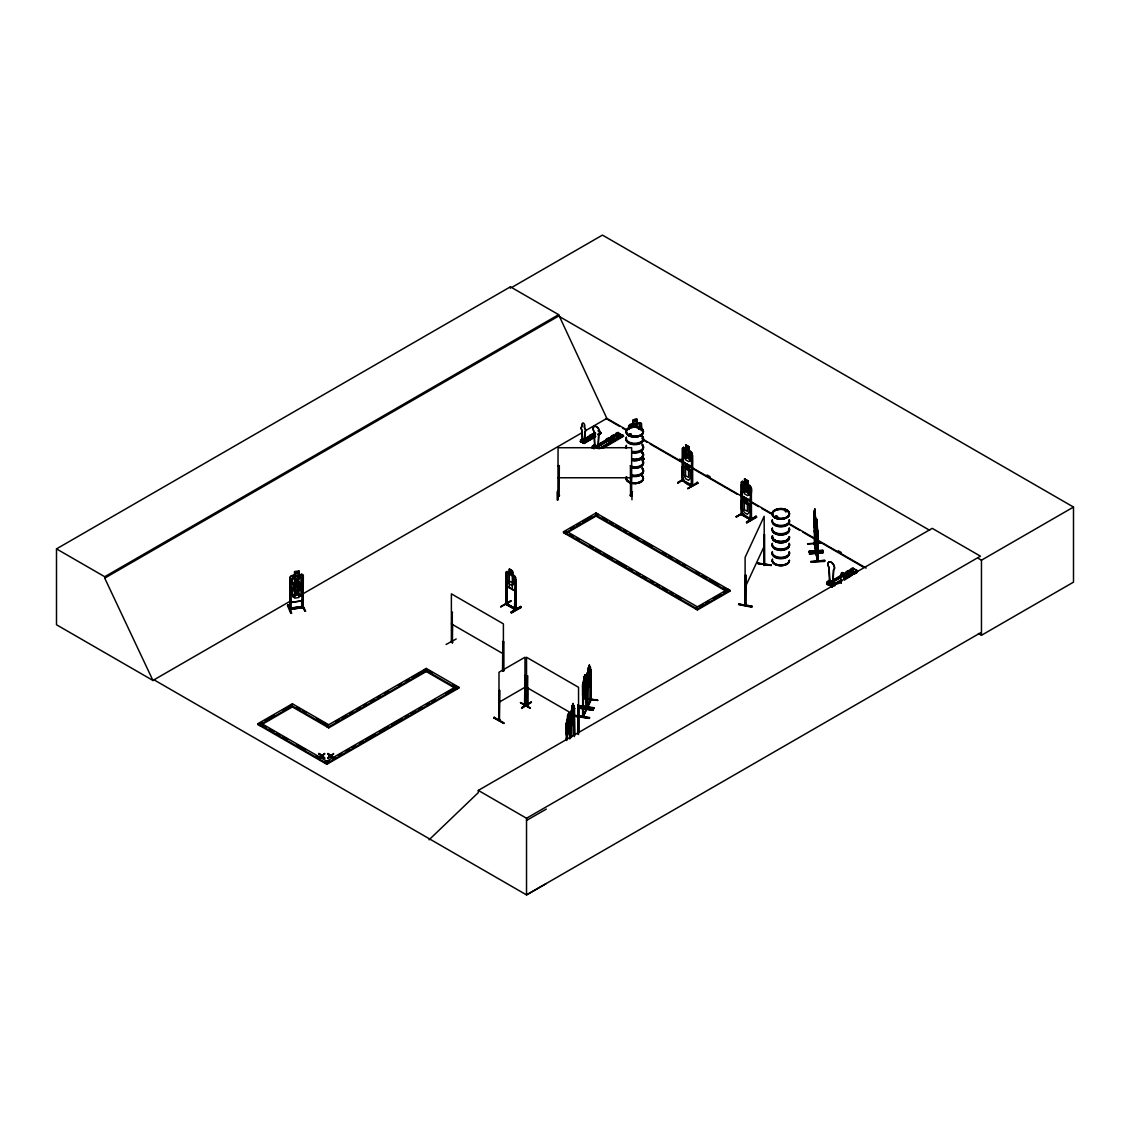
<?xml version="1.0" encoding="UTF-8"?>
<svg xmlns="http://www.w3.org/2000/svg" width="1130" height="1130" viewBox="0 0 1130 1130"><rect width="100%" height="100%" fill="white"/><g stroke="black" fill="none" stroke-linecap="round" stroke-linejoin="round"><path stroke-width="1.5" d="M594.196 446.223C595.115 447.621 596.711 444.387 595.934 446.251M814.871 513.359L814.264 510.873L815.761 519.136L815.507 534.123L815.337 521.975L815.648 524.193M814.377 544.307L814.377 527.625M815.592 549.448L816.298 551.369M816.651 537.64L816.665 554.406L816.015 553.559M816.086 520.563C818.261 540.225 815.027 501.748 817.555 529.179L817.555 561.469C817.216 556.341 819.038 564.153 816.185 553.658M584.408 441.336L584.874 431.943A3.065 1.794 59.5 0 0 584.549 427.663L584.549 424.965A1.54 0.89 59.5 0 0 583.447 423.086A1.54 0.89 59.5 0 0 582.36 423.722L582.218 426.504A3.065 1.794 59.5 0 0 581.766 430.191L582.19 439.725M584.549 441.265L585.001 431.858A3.065 1.794 59.5 0 0 584.408 427.747L584.549 424.965M597.968 448.554L598.646 434.471A4.605 2.684 59.5 0 0 598.646 429.16A4.605 2.684 59.5 0 0 593.999 426.533A4.605 2.684 59.5 0 0 593.999 431.844L594.677 446.703L596.866 447.932M598.166 448.441L598.844 434.344A4.605 2.684 59.5 0 0 598.844 429.033A4.605 2.684 59.5 0 0 594.196 426.406A4.605 2.684 59.5 0 0 594.196 431.716L594.874 446.576L597.078 447.819M829.406 580.608L828.813 567.401A4.605 2.684 59.5 0 1 828.813 562.09A4.605 2.684 59.5 0 1 833.46 564.718A4.605 2.684 59.5 0 1 833.46 570.029L832.768 584.125C826.708 581.442 831.426 581.795 829.039 581.879M830.126 582.261L829.01 567.288A4.605 2.684 59.5 0 1 829.01 561.977A4.605 2.684 59.5 0 1 833.658 564.605A4.605 2.684 59.5 0 1 833.658 569.916L832.98 583.998L829.392 581.498M814.73 523.698C815.267 512.116 815.224 544.194 814.744 525.394L814.476 527.541L814.25 511.353C812.936 507.582 815.239 548.304 815.634 534.01M817.385 539.01L817.23 541.906L817.555 539.109M569.718 725.601C560.226 760.942 574.195 716.702 569.718 715.7L569.336 715.177C567.302 722.254 569.308 705.713 568.644 717.126M574.365 715.912L574.012 720.361L571.257 726.293L573.984 720.304L574.224 705.968L574.393 736.562M585.792 691.518C590.03 673.127 577.882 715.869 585.764 691.461M588.094 705.501L587.162 707.281L587.049 674.935C588.165 662.463 584.987 708.99 590.665 677.336M807.597 543.77L821.312 542.838M809.391 553.771L823.106 552.923M745.758 604.536L745.39 603.773L745.645 605.68L745.32 604.917M764.671 564.689L764.163 534.547L763.753 565.184L764.756 564.675L763.809 565.367L764.205 564.506M763.809 564.28L764.671 563.489L764.487 564.209M814.617 521.495L814.673 513.175L814.857 514.235M583.32 715.841C581.908 714.541 584.803 715.827 582.642 716.999L582.684 684.681L585.778 676.63L584.945 678.565L584.846 674.638L585.382 685.416L583.702 691.984L583.122 690.289M583.504 715.234L582.656 715.742M586.216 708.213L585.82 709.075M586.668 709.555L586.173 679.356L586.498 710.092L586.738 708.312L585.82 708.891M587.445 672.859L590.298 666.912L590.34 700.275M590.326 699.343L591.244 698.594L588.024 705.713M591.188 699.823L591.159 669.695L590.369 670.316L591.159 669.695M594.394 446.039L594.761 446.703M594.931 446.986L594.719 446.053M594.535 446.124L595.298 446.604L592.558 448.003L592.558 446.435L595.199 444.881M595.778 445.206L596.414 446.11M829.59 581.879L830.946 581.696L830.451 580.933M830.606 581.766L830.931 580.933L830.903 581.682M738.625 604.635L751.803 607.177L751.987 606.118L738.639 604.126L751.973 606.231M738.625 604.211L751.944 606.782M589.352 718.426L576.018 716.406L589.535 718.073L577.868 715.657M580.523 706.716L580.721 705.657L594.055 708.341L580.523 706.688L593.857 708.694M580.707 705.77L594.041 707.733M688.975 450.489L692.351 453.54L692.238 485.773L682.393 480.434L682.435 448.2L683.579 447.381L685.811 448.624M691.828 484.021L692.676 484.544L691.334 484.191M751.139 518.698L750.136 518.133L751.04 518.628M580.961 441.844L580.538 439.966L582.303 438.92L580.792 441.152L583.574 442.72L585.34 440.629L585.594 442.084L582.43 439.81L582.684 442.211L583.136 439.288L582.148 440.488M582.176 439.867L583.348 439.754M829.335 582.487L829.053 582.077M830.098 582.275C830.536 588.193 829.957 581.286 831.073 580.961M830.875 580.792L830.55 581.668M831.2 581.272L830.451 581.173M814.335 526.396L814.349 518.585M815.055 518.628L815.323 516.636L815.168 520.054M452.113 641.515C449.839 639.947 454.401 643.888 451.379 642.25L451.379 593.843L503.401 623.873L503.401 671.079M506 603.378L506.989 603.9M509.404 569.181L509.404 572.868L507.116 571.427L505.958 572.246L506 604.55L515.718 609.974L515.958 608.576M506.734 604.903C509.051 604.366 504.969 601.824 506.537 604.239L506.339 574.195L507.229 574.704L506.989 604.988L506 603.448M502.525 670.683L502.85 641.43L503.74 641.939L503.74 670.881M515.619 608.816L514.63 608.251L515.718 608.872M515.068 589.182L514.63 609.352L515.04 608.039L515.591 609.974M527.752 704.781L526.764 704.216L526.425 705.516M815.394 529.744L815.168 531.411L814.702 513.995L814.49 517.823M493.951 717.988L503.994 723.468L494.149 717.818M494.177 717.296L503.98 722.875M814.899 544.25L814.857 527.583M815.987 553.728L818.063 560.183M816.27 551.285L816.143 550.536L815.662 551.27M817.4 560.678L818.092 561.412L817.4 530.634L818.007 531.326M818.049 561.327L816.962 555.946M566.342 733.201L566.229 723.228L567.373 719.429L566.85 738.879M573.164 707.408L573.051 703.482L570.707 713.524L570.89 737.424M571.286 711.448L570.862 723.483M582.642 694.639L582.543 684.653L584.987 674.667M591.71 436.307L591.527 435.389M593.405 436.039L592.148 435.107L591.541 436.194M629.509 434.993L628.93 434.541M629.509 434.132L631.119 434.513L629.269 434.202M631.147 434.372L630.794 435.092L630.427 434.301M631.458 434.626L630.625 435.177M639.185 429.4L640.131 428.595M640.258 428.764L639.114 429.301M776.932 516.354L775.604 516.354M777.2 516.495L776.677 517.286M785.633 510.732L786.085 511.721L786.099 510.675M786.296 511.24L785.548 511.523M786.07 510.802L786.24 510.831M583.702 680.896L583.108 717.07L583.461 686.263L582.684 686.885L583.461 686.263M583.066 439.853L582.36 440.206L582.303 438.92M580.679 706.307L594.055 708.341M589.535 717.465L577.854 715.742M814.094 516.551L815.479 522.06M830.974 581.752L830.621 580.975M514.489 590.722L515.591 587.529L514.517 590.75L506.946 586.399L506.099 572.161M691.941 472.326L690.91 470.306L691.941 472.326C691.419 480.773 694.54 491.239 683.198 481.027L682.308 476.719M747.495 503.147L747.608 499.389L747.396 503.203L749.02 505.35L749.02 512.257L747.396 514.291L744.359 512.596L742.735 508.726L742.735 501.833L744.359 501.508C743.003 490.632 746.972 505.788 742.142 500.025L741.012 500.83L742.015 514.969L749.741 519.193L750.744 516.057M749.741 519.193L750.857 516.142L750.744 506.198L747.608 503.09M692.238 463.385L691.122 466.591L683.452 462.34L682.548 458.046L683.452 462.34M751.04 497.483C748.54 506.268 752.99 489.375 751.153 487.496L747.778 484.445L749.303 486.635L749.303 493.542L747.665 495.59L744.614 493.909L742.989 490.039L742.989 483.146L744.614 482.821L744.614 478.88L744.614 482.567L742.283 481.394L749.953 485.646M595.51 446.505L595.623 445.729M830.536 581.95L830.494 581.145M301.851 600.849L291.54 602.332L301.851 600.849L303.349 596.937M290.156 587.205L291.512 590.679L301.809 589.182L303.137 585.199M301.809 589.182L303.32 585.284M289.774 609.254L303.278 607.573M303.165 575.424L301.724 574.195L303.32 575.354L303.137 607.587L301.668 607.516L301.696 606.372L303.094 606.174L289.958 608.463M745.433 574.888L745.334 605.002L745.899 603.9M745.433 604.931L745.08 605.708L745.122 557.33L764.163 516.297L764.276 565.438L764.629 534.617M771.296 565.127L757.792 563.376L771.14 565.339M771.282 565.085L757.948 563.107M829.01 581.781L830.268 581.159M446.053 644.467L456.195 638.987M510.859 600.793L500.675 606.796L510.831 601.287M521.679 707.634L531.439 701.956L521.749 708.242M531.354 702.422L521.608 708.086M291.441 613.11L288.15 604.903L291.526 613.251L290.791 613.364L287.472 605.553L288.15 604.903M587.981 676.531L587.19 677.153L587.981 676.531L587.614 707.352L587.628 673.664L589.352 664.906L589.902 675.684L588.221 682.266L587.628 680.571M583.899 677.393L584.606 675.881L583.899 678.622M588.419 667.675L589.125 666.163L588.419 668.904M567.514 715.756L567.401 719.471L568.687 713.228M567.599 715.968L568.644 713.44M572.119 706.236L573.164 703.707M587.586 672.873L588.335 667.463M590.298 666.912L589.465 668.833L589.493 664.934M567.599 717.197L568.305 714.457M572.119 707.479L572.825 704.725M573.192 707.196L573.856 705.459M566.624 721.152L569.478 715.205M571.144 711.42L573.998 705.473M677.689 482.948L683.156 479.614M677.703 482.482L683.226 479.191M586.639 679.427L585.863 680.048M566.709 724.754L566.709 739.783M569.562 738.639L569.873 717.917L570.339 738.017M571.215 715.036L571.215 736.732M574.068 735.588L574.393 708.199L574.859 734.966M570.339 717.988L569.562 718.609M574.859 708.27L574.068 708.891M587.416 687.704L590.312 681.786M576.018 716.434L576.215 715.375M579.789 708.312L593.307 709.951L579.973 707.846M584.295 698.594L597.827 700.219L584.478 698.114M582.684 716.929L586.173 709.386L583.504 715.431M742.622 513.599L736.068 516.692M745.122 587.374L764.163 546.341M682.534 480.476L682.788 479.021L682.788 480.109M691.235 485.222L691.673 455.037M452.72 642.447L451.859 640.865M507.172 604.649L507.229 586.385M514.602 609.395L515.068 579.167L515.958 579.676L516.057 609.776L506.494 604.268M502.412 670.514L503.74 670.768L502.751 670.627M527.851 704.838L527.512 706.137L526.58 705.657L526.524 657.279L578.546 687.323L578.546 734.514M527.512 705.035L526.396 704.456L527.851 705.939L527.752 687.76M557.867 499.291L557.203 499.87L557.132 491.833L557.881 491.903M557.867 499.7L557.881 491.268M498.98 720.474L498.994 672.237L524.998 657.222L524.927 706.01L525.055 704.386M499.785 719.4L499.375 719.641M524.56 704.611L525.436 704.611L525.055 705.487M524.546 705.741L524.998 675.472L525.436 705.756M593.405 435.827L591.922 436.194M629.806 434.344L629.806 435.177M774.982 516.664L777.214 516.311M776.974 517.116L777.553 516.664M777.468 516.918L775.392 517.243M590.637 699.682L587.162 707.168M303.137 607.587L290.043 609.508L291.145 609.423L291.13 579.012L289.916 579.196L289.902 609.522C289.435 606.626 292.02 609.098 291.243 609.324M628.774 426.109L628.831 429.471L628.633 426.095L629.989 424.499L632.955 424.004L632.913 420.219C641.713 415.261 633.167 425.869 640.004 422.592L641.515 423.595L641.529 430.332M641.374 423.679L639.947 422.733L630.06 424.612L628.633 426.095M587.769 707.196L591.188 699.767L590.326 699.654M586.385 710.134L586.018 677.124L585.976 687.096M583.25 716.929L586.682 709.485L585.82 709.386M303.207 587.091L301.71 585.99L291.582 587.416L290.226 589.041L290.226 598.942L291.582 602.417M290.043 609.508L290.113 577.204L291.512 575.678L301.71 574.407C295.919 578.037 300.227 564.647 298.786 574.831L300.976 575.749L300.976 582.642L298.786 585.919L294.69 586.527L292.486 583.885L292.486 576.992L294.69 575.438L294.69 571.738M557.923 494.643L559.463 495.223M557.923 495.745C561.751 496.494 557.471 492.779 557.923 496.014L558.065 447.72L631.642 447.72L631.642 496.014L630.54 495.66M630.399 465.701L631.642 465.984L630.399 465.701L630.554 496.098C629.481 491.889 633.845 496.79 630.54 494.601M324.621 754.148L321.81 755.801L324.621 753.526L322.347 756.224L324.621 758.357L322.347 755.603L324.621 753.526M333.576 754.148L330.751 755.801L333.576 753.526M324.621 757.736L321.739 756.041L318.886 757.736L321.203 755.631L318.957 753.526L321.203 755.631M319.931 758.357L321.739 756.041M330.695 756.676L327.841 758.357L330.695 756.041L333.576 758.357L330.695 756.041M327.841 757.736L330.158 755.631L327.912 753.526L330.158 756.253L327.841 758.357M630.964 425.756L633.097 424.103L632.955 420.304M593.307 435.968L592.431 436.265M640.131 428.948L639.241 429.259M777.214 517.413L777.468 516.551M303.32 586.936L301.767 585.863L298.829 586.527L298.786 576.06L294.69 576.667L294.746 587.148L292.529 588.631L292.529 595.524L294.704 598.151L298.8 597.53L300.99 594.239L300.99 587.332L298.8 586.442M683.636 447.536L682.548 448.299L682.478 480.377M682.308 466.987L683.396 466.224M742.382 481.338L741.238 482.143L741.294 514.447L749.656 519.023M741.351 482.256L742.438 481.493M742.198 500.18L741.111 500.76L742.015 514.969M630.399 495.745L631.642 496.014L630.54 495.703M586.216 709.315L586.004 708.355M583.038 716.152L583.009 686.193M595.086 432.875L580.269 441.42L584.069 443.567L595.623 436.674M595.482 436.434L583.857 443.285C581.752 442.084 584.521 444.373 583.829 441.816L585.594 440.771M597.714 434.188L601.259 432.832L598.533 434.965M597.954 430.728L601.019 433.016M603.18 448.158L623.619 436.208L618.336 433.03M622.658 435.657L622.319 435.248M597.954 444.768L618.28 432.776L623.548 436.208M832.386 580.566L853.094 568.334L858.023 571.13L853.136 568.588M834.562 584.973L834.18 582.798L831.525 584.351L831.525 585.919L827.358 583.574L827.358 582.007L829.632 580.227L826.976 581.795L826.976 583.744L828.234 584.973M841.709 580.806L831.525 586.753L841.808 580.862M831.638 586.851L835.197 585.467M689.074 446.731L688.862 450.559L690.501 452.692L690.501 459.585L688.862 461.647L685.811 459.952L684.187 456.096L684.187 449.189L685.811 448.864L685.811 444.923L689.074 446.731L689.074 450.432M683.579 447.381L691.15 451.703L692.238 453.61L692.351 463.47M682.817 450.15L683.721 450.644M677.774 483.103L683.184 479.784M682.421 476.761L683.82 480.744L682.365 479.275M687.732 488.612L697.817 483.103L687.732 488.612L697.351 482.326M747.665 484.502L747.876 480.688L747.876 484.375M742.184 501.48L742.523 484.586M749.995 485.547L751.04 487.553L751.04 519.729L750.151 518.26M741.238 492.059L742.438 496.155L749.953 500.308M750.038 518.388L750.193 519.32L750.475 488.993L751.365 489.488L751.478 519.588L750.447 518.967M751.365 489.488L750.136 489.191M741.351 491.988L742.353 496.225M736.026 516.749L742.029 513.133M741.958 513.571L736.576 517.046M742.622 513.91L748.752 517.681M751.323 519.447C748.583 520.549 741.308 511.297 741.294 514.447M746.534 521.933L756.14 516.226L746.534 522.568L756.634 517.088L747.071 522.795M746.534 522.568L756.154 516.692L746.676 522.554M816.03 552.542L816.185 553.347L816.51 552.514M685.557 463.625L685.557 467.566L683.933 467.877L683.933 474.784L685.557 478.654L688.594 480.349L690.218 478.301L690.218 471.408L688.594 469.261L688.693 465.504L685.444 463.681L688.693 465.504L688.806 469.134L690.854 470.405M683.198 481.027L683.721 479.586M742.043 500.082L749.656 504.361M749.6 504.319L750.744 506.268M499.418 690.232L499.347 720.77L499.757 690.43M525.337 675.669L524.56 675.726M493.951 718.002L494.22 717.225M530.154 708.256L520.365 702.592L530.38 708.227M582.218 423.792L582.36 426.42A3.065 1.794 59.5 0 0 581.908 430.106L582.783 440.107M589.888 435.474C599.578 439.74 585.199 435.996 591.654 434.443L594.945 436.293L583.433 443.214M595.425 435.008L593.236 433.779L595.002 432.465M580.269 441.42L595.044 432.705M593.857 434.005L580.707 441.689L594.493 434.358M595.651 433.2L581.427 442.07M594.804 435.898L582.925 442.918L594.832 436.067M601.245 432.592L599.479 433.892M583.56 443.271L595.439 436.265M598.095 434.711L601.259 432.832M598.377 434.711L601.287 433.002L599.055 431.604M592.177 448.186L592.177 446.223L594.818 444.655M593.886 445.474L595.623 446.18L593.886 445.474L593.886 448.751M596.315 445.545L594.564 446.661M606.189 439.514C620.723 445.898 599.154 440.29 608.844 437.946L613.774 441.124L608.844 437.946M611.203 436.561C625.738 442.946 604.169 437.338 613.858 434.993L618.788 438.172L613.858 434.993M615.624 433.948C630.159 440.333 608.59 434.725 618.28 432.38M597.911 444.966L618.237 432.974M611.288 437.677L593.872 447.96L617.785 434.174M614.197 435.968L617.107 434.245M594.196 448.144L617.842 434.429M597.728 446.788L618.053 434.796L615.257 436.561M597.827 446.844L612.375 438.256M600.115 448.087L622.263 435.008M600.228 448.172L620.864 436.109M600.764 448.469L623.209 435.163M601.457 448.398L623.223 435.544M602.643 447.861L623.28 435.799M828.926 580.905C829.731 589.902 826.312 577.698 830.776 581.752M841.257 583.052L841.101 579.761A3.065 1.794 59.5 0 1 841.553 576.074L841.553 573.362A1.54 0.89 59.5 0 1 842.655 572.726A1.54 0.89 59.5 0 1 843.743 574.605L843.743 577.303A3.065 1.794 59.5 0 1 844.774 579.408M841.003 575.467L843.658 573.503L848.588 576.681L843.658 573.503M853.602 573.348C851.794 577.698 841.779 572.048 848.672 570.551L853.602 573.729L848.672 570.551M858.023 570.735C856.215 575.085 846.201 569.435 853.094 567.952M832.499 580.665L851.695 569.449M831.581 581.809L852.034 569.859M831.892 581.964L852.599 569.732M832.005 582.049L842.486 575.989M845.297 574.224L852.642 569.986M832.542 582.346L852.995 570.396M844.703 580.17A3.065 1.794 59.5 0 0 843.616 577.388L843.743 577.303M832.302 587.19L831.906 584.577L834.562 583.009M841.116 583.136L841.101 579.761M833.855 584.267L841.101 579.987M844.011 578.278L857.077 570.565M833.756 584.507L841.158 580.241M843.969 578.475L857.034 570.763M834.124 584.888L841.497 580.65M844.28 578.899L850.212 575.509M844.972 578.814L856.582 571.964M844.703 579.139L856.639 572.218M837.98 583.716L841.003 582.049M845.24 579.436L851.045 576.018M853.955 574.294L856.978 572.628M506.339 574.195L506.89 574.902M451.718 611.895L452.593 612.404M515.958 579.676L514.729 579.365M500.675 606.796L510.915 600.821M511.099 612.121L520.789 606.457L511.043 612.079L511.579 613.011L521.269 607.276L511.043 612.7M503.74 641.939L502.525 641.628M527.413 706.081L527.752 675.839M577.67 734.006L578.009 704.866L578.885 705.374L578.885 732.607M578.885 705.374L577.67 705.064M153.002 680.486L56.5 624.763L56.5 548.883L510.407 286.822L558.63 314.663L606.852 418.382L626.67 429.824M511.918 287.359L602.445 235.097L1073.5 507.059L1073.5 582.148L981.462 635.286L978.41 633.52M56.5 548.883L104.723 576.724L558.63 314.663M546.341 883.547L526.524 894.904L154.005 679.836L152.931 680.444L104.723 578.136L558.63 316.075L929.623 530.267M152.931 680.444L291.229 600.595M301.894 594.437L582.444 432.465M585.495 430.7L606.852 418.382M563.517 531.736L596.033 512.964L729.909 590.255L729.909 591.188L697.394 609.974L563.517 532.682L563.517 531.736L697.394 609.028L729.909 590.255M563.517 532.682L566.483 530.973M570.904 528.416L573.87 526.707M576.823 524.998L579.775 523.289M582.741 521.58L591.611 516.466M596.456 515.859L565.424 533.77L565.424 532.837L597.94 514.065L597.94 514.998M512.497 570.848C504.404 566.78 516.057 570.876 512.441 574.775M509.263 574.181L512.286 575.89M326.81 726.774L326.81 725.841L426.264 668.423L458.78 687.195L458.78 688.128L326.81 764.318L257.979 724.584L257.979 723.652L292.402 703.778L328.703 724.74M257.979 724.584L262.414 722.028M265.366 720.318L274.237 715.191M283.107 710.078L292.402 704.71L292.402 703.778M505.958 582.148L506.946 586.399M515.619 609.903L515.69 577.684L512.314 574.577M509.291 587.713L509.291 568.997M335.949 721.491L339 719.739M342.051 717.974L346.628 715.332M349.679 713.567L352.73 711.815M357.292 709.174L360.343 707.408M363.394 705.657L366.445 703.891M371.007 701.25L374.058 699.498M377.109 697.733L380.16 695.967M384.737 693.326L387.788 691.574M398.452 685.416L401.503 683.65M406.08 681.009L409.117 679.257M412.168 677.491L422.846 671.333M290.495 705.812L290.495 704.866L328.703 726.929L426.264 670.613L426.264 671.545L328.703 727.875L292.006 706.688M454.98 687.195L324.917 762.284L324.917 763.23L329.452 760.603M332.474 758.866L335.497 757.114M338.52 755.363L341.557 753.625M346.091 750.998L349.114 749.261M352.136 747.509L355.159 745.758M359.693 743.145L362.73 741.393M365.753 739.656L374.821 734.415M379.355 731.788L388.438 726.548M391.46 724.81L402.054 718.694M405.077 716.943L408.1 715.205M411.122 713.454L415.656 710.841M418.693 709.089L421.716 707.338M426.25 704.725L429.273 702.973M432.296 701.236L435.318 699.484M445.912 693.368L454.98 688.128M257.979 723.652L326.81 763.386L458.78 687.195M498.994 702.281L524.998 687.252M699.922 606.316L702.874 604.607M705.84 602.897L708.793 601.188M713.228 598.632L720.615 594.366M723.581 592.657L726.534 590.948M478.315 790.407L932.222 528.346L980.445 556.172L526.524 818.247L478.315 790.407L478.315 792.596L429.033 839.844M978.41 558.432L981.462 560.198L1073.5 507.059M980.445 632.842L526.524 894.904L526.524 818.247M526.524 820.437L546.341 809.08M591.682 435.474L592.403 435.304M775.858 516.085L775.858 517.286M786.367 511.466L785.675 511.396M814.236 543.516L815.761 551.426L815.747 536.326M499.375 719.16L499.813 720.432M639.933 429.386L640.103 428.623M629.749 434.16L631.119 434.485M630.681 435.092L629.749 435.092M630.837 435.248L628.972 434.626M785.788 510.689L785.237 511.523M776.734 517.201L775.802 517.201M643.775 459.289L643.761 458.822M633.097 420.402L637.094 419.597M633.097 425.332L637.094 424.527L637.094 427.973M509.291 572.938L507.695 573.249L507.695 580.142L509.291 584.026L512.286 585.75L513.882 583.716L513.882 576.823L512.286 574.662M741.52 512.978L741.704 514.079M526.764 705.318L526.524 675.528L527.413 676.037M291.681 587.614L294.746 587.148L294.563 583.264L298.942 582.6L298.984 586.385M298.984 582.684L294.563 583.264M294.648 575.354L294.506 571.554L298.927 570.989M301.922 577.727L303.137 577.543L301.809 577.458L302.106 607.827L301.668 606.429M291.243 579.28L289.916 579.196M294.69 583.56L298.786 582.967M291.582 590.453L301.668 588.984M304.902 610.666L305.651 611.189L301.526 602.954L305.001 611.132M559.166 496.056L559.308 465.701L558.065 465.701L559.308 465.701M303.01 606.231L303.01 607.318M692.167 485.787L692.337 484.742M741.774 513.062L741.986 514.828M814.377 512.794L814.758 508.938L815.592 519.108M815.111 511.551L815.337 517.808M816.213 521.269L815.606 520.591M816.157 529.73L816.877 536.411L817.047 525.281M816.044 535.804L816.044 531.312L817.23 541.906L816.058 535.747M807.611 543.94L821.326 543.05M814.405 543.615L815.592 549.759M809.137 551.228L822.866 550.409L809.151 551.285L809.221 552.288L822.937 551.384L822.852 550.352M823.106 552.457L809.405 553.983M824.646 560.395L810.93 561.907L824.731 561.426L824.646 560.395L810.945 561.384M815.027 516.594L815.337 524.701M815.027 520.294L815.394 522.851M814.222 530.803L815.337 536.905M568.503 717.112L569.082 723.977L567.401 730.559L566.822 728.864M631.938 491.818L631.952 499.757M631.741 491.889L632.518 491.889M558.065 495.745L559.308 496.014L558.065 496.014M558.065 477.764L631.642 477.764M318.957 753.526L321.81 755.179M327.912 753.526L330.751 755.179M318.957 754.148L321.81 755.801M327.912 754.148L330.751 755.801M321.739 756.676L324.621 758.357M827.33 584.436L826.581 583.984L831.906 586.527M590.524 667.406L590.326 700.332M583.673 677.167L583.857 680.924M597.657 700.487L584.323 698.425M571.879 706.01L571.356 737.495M579.789 707.677L593.109 710.375M593.137 710.205L579.817 708.143M566.201 723.256L566.384 740.475M301.71 603.462L304.902 611.302M592.671 435.107L593.448 435.883M692.21 485.844L691.871 483.979M751.323 518.345L750.843 519.729L750.631 517.964M527.018 705.403L527.865 705.897M814.815 542.541L814.405 543.29M817.866 560.65L817.866 530.606M595.326 446.35L595.256 445.729M828.685 581.032L830.352 582.007M691.871 485.081L692.676 485.632L692.563 455.545L691.334 455.249M451.915 641.939L451.605 640.781M685.712 444.994L688.975 446.802M744.515 478.936L747.876 480.688M744.614 479.12L747.665 480.815M742.184 484.784L741.294 484.29L741.619 514.136M691.15 466.351L683.636 462.198L683.721 467.326M742.255 496.296L750.023 500.477M697.832 483.174L697.281 482.242M756.634 517.116L756.083 516.184M683.82 480.744L692.52 485.49M751.04 519.729L741.337 514.418M744.246 497.638L747.608 499.389M744.359 497.822L747.396 499.517M685.656 467.495L683.24 466.139L682.195 466.874L682.308 476.832M683.283 466.28L690.755 470.476M850.438 569.52L855.368 572.303M846.017 572.119L850.947 574.902M593.236 433.51L595.425 434.753M841.003 575.071L845.932 578.249M594.945 436.561L591.654 434.443M599.748 447.452L599.366 448.794M583.179 439.909L581.837 439.372L581.682 441.646L582.84 442.127M581.682 439.457L582.684 440.022M828.926 584.182L830.437 585.029M521.283 607.347L520.732 606.414M530.154 707.79L520.591 702.592M679.61 459.161L682.661 460.913M707.069 475.01L710.106 476.775M838.248 550.748L841.299 552.499M641.925 438.638L686.164 464.176M689.215 465.941L773.118 514.376M789.884 524.066L866.159 568.093M605.948 418.481L619.692 426.42M622.743 428.185L625.794 429.951M644.114 440.516L647.165 442.282M650.216 444.048L682.28 462.551M688.382 466.083L737.226 494.276M752.495 503.09L758.597 506.621M761.648 508.387L770.815 513.67M789.121 524.249L799.814 530.408M802.865 532.173L815.083 539.222M818.134 540.988L863.927 567.43M602.474 517.625L607.008 520.238M610.031 521.989L613.067 523.727M616.09 525.478L620.624 528.106M623.647 529.843L626.67 531.594M629.693 533.346L638.775 538.572M643.309 541.199L652.391 546.44M662.971 552.556L665.994 554.293M669.017 556.045L672.053 557.796M676.588 560.409L679.61 562.161M682.633 563.898L685.656 565.65M696.25 571.766L699.272 573.503M702.295 575.255L706.829 577.868M709.866 579.619L718.934 584.86M723.468 587.473L729.909 591.188M726.11 590.255L596.033 515.153L596.033 516.099L726.11 591.188M570.339 534.434L573.362 536.171M576.385 537.922L579.408 539.66M590.001 545.776L593.024 547.527M596.047 549.265L600.595 551.892M603.618 553.644L612.686 558.884M617.22 561.497L626.303 566.737M629.325 568.489L632.348 570.226M636.882 572.854L639.919 574.591M642.942 576.342L645.965 578.094M650.499 580.707L653.521 582.459M656.544 584.196L659.581 585.947M662.604 587.699L667.138 590.312M670.161 592.064L673.183 593.801M676.206 595.552L680.754 598.166M507.059 571.639L514.56 575.735L515.619 577.783M509.291 581.06L512.286 582.798M507.158 586.244L514.517 590.496M451.379 623.873L503.401 653.917M526.524 687.323L571.116 713.058M574.096 714.782L578.546 717.352M427.733 670.203L432.168 672.774M452.862 684.724L458.78 688.128M425.841 671.305L456.887 689.229L456.887 688.283L424.357 669.511L424.357 670.457M296.936 707.338L299.959 709.089M302.981 710.827L306.018 712.578M316.598 718.694L327.192 724.81M326.81 761.196L261.779 723.652L261.779 724.584M263.29 725.46L266.313 727.197M269.336 728.949L273.87 731.576M276.892 733.313L279.929 735.065M282.952 736.802L287.486 739.43M296.554 744.67L305.637 749.91M316.216 756.027L319.253 757.764M629.057 435.135L630.879 435.417L631.416 434.443M331.288 755.603L333.576 757.736M831.002 586.23L831.214 586.611M641.148 425.516L639.976 425.756M629.594 427.875L628.407 428.115M642.49 456.195L644.383 459.274M642.01 456.294L643.846 459.303M815.648 551.384L815.606 535.606M816.114 554.336L816.044 523.063M290.184 598.858L291.681 602.276M294.506 575.241L291.512 575.678L290.113 577.204M301.668 606.739L290.947 607.898L291.116 609.381M288.051 604.974L291.526 613.251M571.328 719.132L571.921 720.827L573.602 714.259L573.051 703.482M817.202 527.032L816.849 528.67L816.453 523.218L817.287 536.199L816.058 520.916M814.603 508.952L815.097 511.579M814.702 510.209L815.013 511.763M816.496 521.481L816.792 523.049M814.617 514.093L815.168 528.445L814.716 519.122L815.168 521.552M816.411 524.136L816.877 533.459L816.411 531.029M816.03 523.6L816.171 524.32M814.843 528.685L815.436 531.849M816.03 553.644L817.541 561.398M814.56 513.995L815.083 516.806M814.575 514.207L815.083 518.034M814.843 512.949L814.758 508.938M587.049 684.78L587.558 687.718M582.543 694.512L583.052 697.45M566.384 733.102L566.766 735.828M566.229 733.073L566.737 736.011M824.66 560.989L810.959 561.935M822.937 551.341L809.221 552.273M822.866 550.946L809.151 551.821M557.853 491.268L557.966 499.856M981.462 560.198L981.462 635.286M843.616 577.388L843.616 574.69A1.54 0.89 59.5 0 0 842.514 572.811A1.54 0.89 59.5 0 0 841.426 573.447M841.553 573.362L841.553 576.074A3.065 1.794 59.5 0 0 840.96 579.831M834.18 582.798L834.18 584.351M817.385 529.151L817.371 561.313M816.905 521.594L816.877 525.323M816.651 524.292L816.651 530.959M816.552 518.981L816.185 554.434M816.51 523.571L816.51 531.919M771.112 565.551L757.764 563.545M763.753 564.096L763.809 565.367M750.475 500.675L750.475 504.008M750.645 506.268L750.645 516.113M745.899 574.958L745.63 605.765L745.588 575.65M742.523 496.268L742.523 501.282M742.523 513.529L742.622 514.687M728.003 590.1L728.003 589.154L695.487 607.94L695.487 608.872M697.394 607.77L697.394 606.838L567.317 531.736L567.317 532.682M697.394 609.028L697.394 609.974M691.673 466.718L691.673 470.066M685.924 445.107L685.924 448.808M683.382 450.842L683.382 467.523M641.317 423.595L641.303 430.784M639.241 427.55L639.241 424.103L637.094 423.298L637.052 419.527M596.033 512.964L596.033 513.91M594.112 445.333L594.112 448.624M590.835 670.387L590.835 700.431M590.27 699.159L590.326 700.445M588.024 705.403L588.08 706.674L587.346 705.473M585.34 440.629L585.34 441.675M578.009 704.866L578.009 732.113M571.681 715.106L571.681 736.802M569.873 717.917L570.014 738.709M567.161 724.824L567.161 739.853M512.384 570.904L512.314 589.479M510.407 286.822L510.407 288.235M502.85 653.352L502.85 670.373M452.593 624.325L452.268 642.631L451.915 640.837M452.268 612.601L452.367 642.702M426.264 668.423L426.264 669.356M328.703 726.929L328.703 727.875M326.81 763.386L326.81 764.318M303.01 577.275L303.024 607.686M290.255 577.232L290.297 587.162M104.723 576.724L104.723 578.136M789.432 530.154A8.602 4.972 0 0 1 780.83 535.126A8.602 4.972 0 0 1 772.214 530.154M789.249 528.36A8.729 5.043 0 0 1 780.83 534.702A8.729 5.043 0 0 1 772.397 528.36M789.249 527.936A8.729 5.043 0 0 1 780.83 534.278A8.729 5.043 0 0 1 772.397 527.936M789.249 520.082A8.729 5.043 0 0 1 780.83 526.425A8.729 5.043 0 0 1 772.397 520.082M789.249 519.645A8.729 5.043 0 0 1 780.83 525.987A8.729 5.043 0 0 1 772.397 519.645M789.39 537.089A8.574 4.944 0 0 1 780.83 542.047A8.574 4.944 0 0 1 772.256 537.089A8.602 4.972 0 0 0 780.83 542.146A8.602 4.972 0 0 0 789.432 537.174A8.616 4.972 0 0 1 779.7 542.033A8.616 4.972 0 0 1 772.496 535.804M789.418 528.755A8.588 4.958 0 0 1 780.83 533.727A8.588 4.958 0 0 1 772.242 528.755M789.432 520.478A8.602 4.972 0 0 1 780.83 525.436A8.602 4.972 0 0 1 772.214 520.478M789.432 521.862A8.602 4.972 0 0 1 781.946 526.792A8.602 4.972 0 0 1 772.51 523.148M789.446 536.807A8.616 4.972 0 0 1 779.7 541.736A8.616 4.972 0 0 1 772.496 535.521M789.446 537.442A8.616 4.972 0 0 1 779.7 542.372A8.616 4.972 0 0 1 772.496 536.157M789.432 553.771A8.602 4.972 0 0 1 780.83 558.743A8.602 4.972 0 0 1 772.214 553.771M789.249 551.991A8.729 5.043 0 0 1 780.83 558.333A8.729 5.043 0 0 1 772.397 551.991M789.249 551.567A8.729 5.043 0 0 1 780.83 557.909A8.729 5.043 0 0 1 772.397 551.567M789.249 543.7A8.729 5.043 0 0 1 780.83 550.042A8.729 5.043 0 0 1 772.397 543.7M789.249 543.276A8.729 5.043 0 0 1 780.83 549.618A8.729 5.043 0 0 1 772.397 543.276M772.256 560.72A8.574 4.944 0 0 0 780.83 565.664A8.574 4.944 0 0 0 789.39 560.72A8.616 4.972 0 0 1 779.7 565.65A8.616 4.972 0 0 1 772.496 559.435M789.418 552.386A8.588 4.958 0 0 1 780.83 557.344A8.588 4.958 0 0 1 772.242 552.386M789.432 545.493A8.602 4.972 0 0 1 780.83 550.451A8.602 4.972 0 0 1 772.214 545.493M789.432 544.095A8.602 4.972 0 0 1 780.83 549.067A8.602 4.972 0 0 1 772.214 544.095M789.446 560.423A8.616 4.972 0 0 1 779.7 565.367A8.616 4.972 0 0 1 772.496 559.138M642.334 436.745A8.729 5.043 0 0 1 635.908 444.26A8.729 5.043 0 0 1 626.345 437.96M628.605 435.7A8.729 5.043 0 0 1 630.413 434.895M642.334 436.321A8.729 5.043 0 0 1 635.908 443.836A8.729 5.043 0 0 1 626.345 437.536M628.605 435.276A8.729 5.043 0 0 1 630.413 434.471M642.207 435.883A8.588 4.958 0 0 1 635.893 443.271A8.588 4.958 0 0 1 626.486 437.07M628.704 434.852A8.588 4.958 0 0 1 630.484 434.061M642.221 437.268A8.602 4.972 0 0 1 635.893 444.669A8.602 4.972 0 0 1 626.458 438.454M642.207 445.559A8.588 4.958 0 0 1 641.586 451.054A8.588 4.958 0 0 1 632.546 452.819M626.19 448.031A8.588 4.958 0 0 1 626.486 446.745M642.334 445.036A8.729 5.043 0 0 1 641.699 450.616A8.729 5.043 0 0 1 632.518 452.424M626.048 447.551A8.729 5.043 0 0 1 626.345 446.251M642.334 444.613A8.729 5.043 0 0 1 641.699 450.192A8.729 5.043 0 0 1 632.518 451.986M626.345 448.426A8.729 5.043 0 0 1 626.345 445.827M642.221 444.161A8.602 4.972 0 0 1 641.6 449.669A8.602 4.972 0 0 1 632.546 451.449M626.458 447.932A8.602 4.972 0 0 1 626.458 445.361M642.207 452.48A8.588 4.958 0 0 1 641.586 457.975A8.616 4.972 0 0 1 632.546 459.783A8.588 4.958 0 0 0 641.586 457.975A8.616 4.972 0 0 0 642.236 452.494A8.574 4.944 0 0 1 641.572 457.989A8.574 4.944 0 0 1 632.56 459.755M642.236 452.212A8.616 4.972 0 0 1 641.614 457.735A8.616 4.972 0 0 1 632.546 459.514M642.193 475.645A8.574 4.944 0 0 1 635.893 483.019A8.574 4.944 0 0 1 626.5 476.86A8.574 4.944 0 0 0 635.893 483.019A8.574 4.944 0 0 0 642.193 475.673A8.546 4.944 0 0 1 635.893 483.033A8.546 4.944 0 0 1 626.514 476.846M642.207 460.885A8.588 4.958 0 0 1 641.586 466.393A8.588 4.958 0 0 1 632.546 468.159M642.221 467.778A8.602 4.972 0 0 1 641.6 473.286A8.602 4.972 0 0 1 632.546 475.066M642.207 469.176A8.588 4.958 0 0 1 641.586 474.671A8.588 4.958 0 0 1 632.546 476.45M642.334 468.653A8.729 5.043 0 0 1 641.699 474.247A8.729 5.043 0 0 1 632.518 476.041M642.334 468.23A8.729 5.043 0 0 1 641.699 473.823A8.729 5.043 0 0 1 632.518 475.617M642.334 459.938A8.729 5.043 0 0 1 641.699 465.532A8.729 5.043 0 0 1 632.518 467.326M642.207 459.5A8.588 4.958 0 0 1 641.586 464.995A8.588 4.958 0 0 1 632.546 466.775M642.334 460.376A8.729 5.043 0 0 1 641.699 465.956A8.729 5.043 0 0 1 632.518 467.749M642.236 452.805A8.616 4.972 0 0 1 641.614 458.328A8.616 4.972 0 0 1 632.546 460.108M642.236 475.829A8.616 4.972 0 0 1 635.908 483.245A8.616 4.972 0 0 1 626.444 477.03M843.46 575.255A1.54 0.89 0 0 1 845.763 575A1.54 0.89 0 0 1 845.791 576.357A1.54 0.89 0 0 1 843.474 576.13M843.46 574.944A1.54 0.89 0 0 1 845.763 574.69A1.54 0.89 0 0 1 845.791 576.046A1.54 0.89 0 0 1 843.474 575.82M567.175 721.646C568.771 725.065 565.65 739.514 568.15 724.584C569.859 733.723 569.139 706.208 568.164 722.889L567.557 720.869L567.175 721.646M571.681 711.928C573.263 719.316 570.269 727.988 572.656 714.866C574.365 723.991 573.659 696.49 572.684 713.171L572.062 711.137L571.681 711.928M583.476 683.085C585.058 690.472 582.049 699.145 584.45 686.009C586.159 695.176 585.467 667.477 584.464 684.328L583.857 682.294L583.476 683.085M587.981 673.353C589.577 680.74 586.569 689.427 588.956 676.291C590.665 685.458 590.001 657.773 588.984 674.596L588.363 672.576L587.981 673.353M576.187 715.897L589.535 718.073L576.187 715.982M690.345 460.913L687.492 455.884C686.193 461.012 682.52 456.972 686.8 454.684L684.752 449.345L687.436 454.218C688.636 449.302 692.535 453.441 688.142 455.461L690.345 460.913M749.148 494.869L746.294 489.841C744.952 494.898 741.195 490.886 745.602 488.64L743.554 483.287L746.238 488.16C747.438 483.259 751.337 487.383 746.958 489.417L749.148 494.869M300.524 584.168L299.111 584.493L296.696 581.272C294.873 586.993 289.732 586.979 295.763 580.594C289.986 576.342 294.902 574.633 296.625 579.634C298.151 574.323 303.617 574.125 297.586 580.354L300.524 584.168M300.637 595.99L299.224 596.315L296.823 593.123C295.297 598.716 289.676 598.985 295.891 592.445C290.128 588.236 295.029 586.484 296.752 591.484C298.264 586.159 303.73 585.933 297.699 592.205L300.637 595.99M584.803 679.766L583.702 682.125L583.702 689.032L584.803 686.673L584.803 679.766M589.309 670.048L588.221 672.407L588.221 679.3L589.309 676.941L589.309 670.048M568.503 718.341L567.401 720.7L567.401 727.593L568.503 725.234L568.503 718.341M573.009 708.623L571.921 710.968L571.921 717.875L573.009 715.516L573.009 708.623M507.328 604.013L514.969 608.364L507.328 604.013M292.402 705.968L259.872 724.74L259.872 725.686L292.402 706.9L292.402 705.968M636.388 420.36L633.817 420.868L633.817 422.111L636.388 421.589L636.388 420.36M641.515 427.098L638.563 427.691L641.529 427.112M298.066 583.476L295.439 583.871L295.439 585.1L298.066 584.704L298.066 583.476M298.8 587.671L294.704 588.292L294.704 595.199L298.8 594.578L298.8 587.671M298.052 571.865L295.424 572.246L295.424 573.475L298.052 573.094L298.052 571.865M688.325 447.169L686.362 446.082L686.362 447.325L688.325 448.412L688.325 447.169M747.128 481.126L745.164 480.038L745.164 481.267L747.128 482.355L747.128 481.126M688.862 451.788L685.811 450.093L685.811 457L688.862 458.681L688.862 451.788M747.665 485.731L744.614 484.05L744.614 490.943L747.665 492.638L747.665 485.731M688.043 465.871L686.094 464.783L686.094 466.012L688.043 467.114L688.043 465.871M746.845 499.827L744.896 498.74L744.896 499.969L746.845 501.056L746.845 499.827M688.594 470.49L685.557 468.795L685.557 475.688L688.594 477.397L688.594 470.49M747.396 504.446L744.359 502.737L744.359 509.644L747.396 511.339L747.396 504.446M511.749 571.272L509.828 570.17L509.828 571.399L511.749 572.5L511.749 571.272M776.536 517.808A8.574 4.944 0 0 0 789.39 513.529A8.574 4.944 0 0 0 776.536 509.249A8.616 4.972 0 0 0 776.508 517.851A8.616 4.972 0 0 0 789.446 513.543A8.616 4.972 0 0 0 776.508 509.235A8.574 4.944 0 0 0 776.536 517.808M776.536 518.529A8.588 4.958 0 0 0 789.418 514.235A8.588 4.958 0 0 0 776.536 509.941A8.588 4.958 0 0 0 776.536 518.529M776.508 518.133A8.616 4.972 0 0 0 789.446 513.825A8.616 4.972 0 0 0 776.508 509.503A8.616 4.972 0 0 0 776.508 518.133M780.83 541.553A8.574 4.944 0 0 0 789.39 536.609A8.546 4.944 0 0 1 780.83 541.567A8.546 4.944 0 0 1 772.27 536.623A8.574 4.944 0 0 0 780.83 541.553M774.784 517.724A8.546 4.944 0 0 0 789.079 515.506A8.546 4.944 0 0 0 778.612 509.461A8.546 4.944 0 0 0 774.784 517.724M780.83 565.212A8.588 4.958 0 0 0 789.418 560.254A8.546 4.944 0 0 1 780.83 565.184A8.588 4.958 0 0 1 772.242 560.254A8.546 4.944 0 0 0 780.83 565.184M780.83 542.81A8.588 4.958 0 0 0 789.418 537.852A8.546 4.944 0 0 1 780.83 542.795A8.588 4.958 0 0 1 772.242 537.852A8.546 4.944 0 0 0 780.83 542.795M630.484 435.7A8.574 4.944 0 0 0 643.351 431.406A8.616 4.972 0 0 0 630.469 427.112A8.616 4.972 0 0 0 630.469 435.742A8.616 4.972 0 0 0 643.394 431.42A8.574 4.944 0 0 0 630.484 427.126A8.574 4.944 0 0 0 630.484 435.7M630.484 436.406A8.574 4.944 0 0 0 643.351 432.126A8.546 4.944 0 0 0 630.498 427.832A8.574 4.944 0 0 0 630.484 436.406A8.546 4.944 0 0 0 643.323 432.112A8.574 4.944 0 0 0 630.484 427.846A8.546 4.944 0 0 0 630.498 436.392M630.469 435.996A8.616 4.972 0 0 0 643.394 431.688A8.616 4.972 0 0 0 630.469 427.38A8.616 4.972 0 0 0 630.469 435.996M641.572 457.509A8.574 4.944 0 0 0 642.193 452.014A8.546 4.944 0 0 1 641.558 457.509A8.546 4.944 0 0 1 632.56 459.274A8.574 4.944 0 0 0 641.572 457.509M635.893 483.513A8.574 4.944 0 0 0 642.193 476.125A8.616 4.972 0 0 1 635.908 483.541A8.616 4.972 0 0 1 626.444 477.312A8.574 4.944 0 0 0 635.893 483.513M641.572 458.738A8.574 4.944 0 0 0 642.193 453.243A8.546 4.944 0 0 1 641.558 458.738A8.546 4.944 0 0 1 632.56 460.503A8.574 4.944 0 0 0 641.572 458.738M608.915 440.757A1.54 0.89 0 0 0 611.471 440.333A1.54 0.89 0 0 0 609.579 439.273A1.54 0.89 0 0 0 608.915 440.757M608.915 440.432A1.54 0.89 0 0 0 611.471 440.022A1.54 0.89 0 0 0 609.579 438.949A1.54 0.89 0 0 0 608.915 440.432"/></g></svg>
